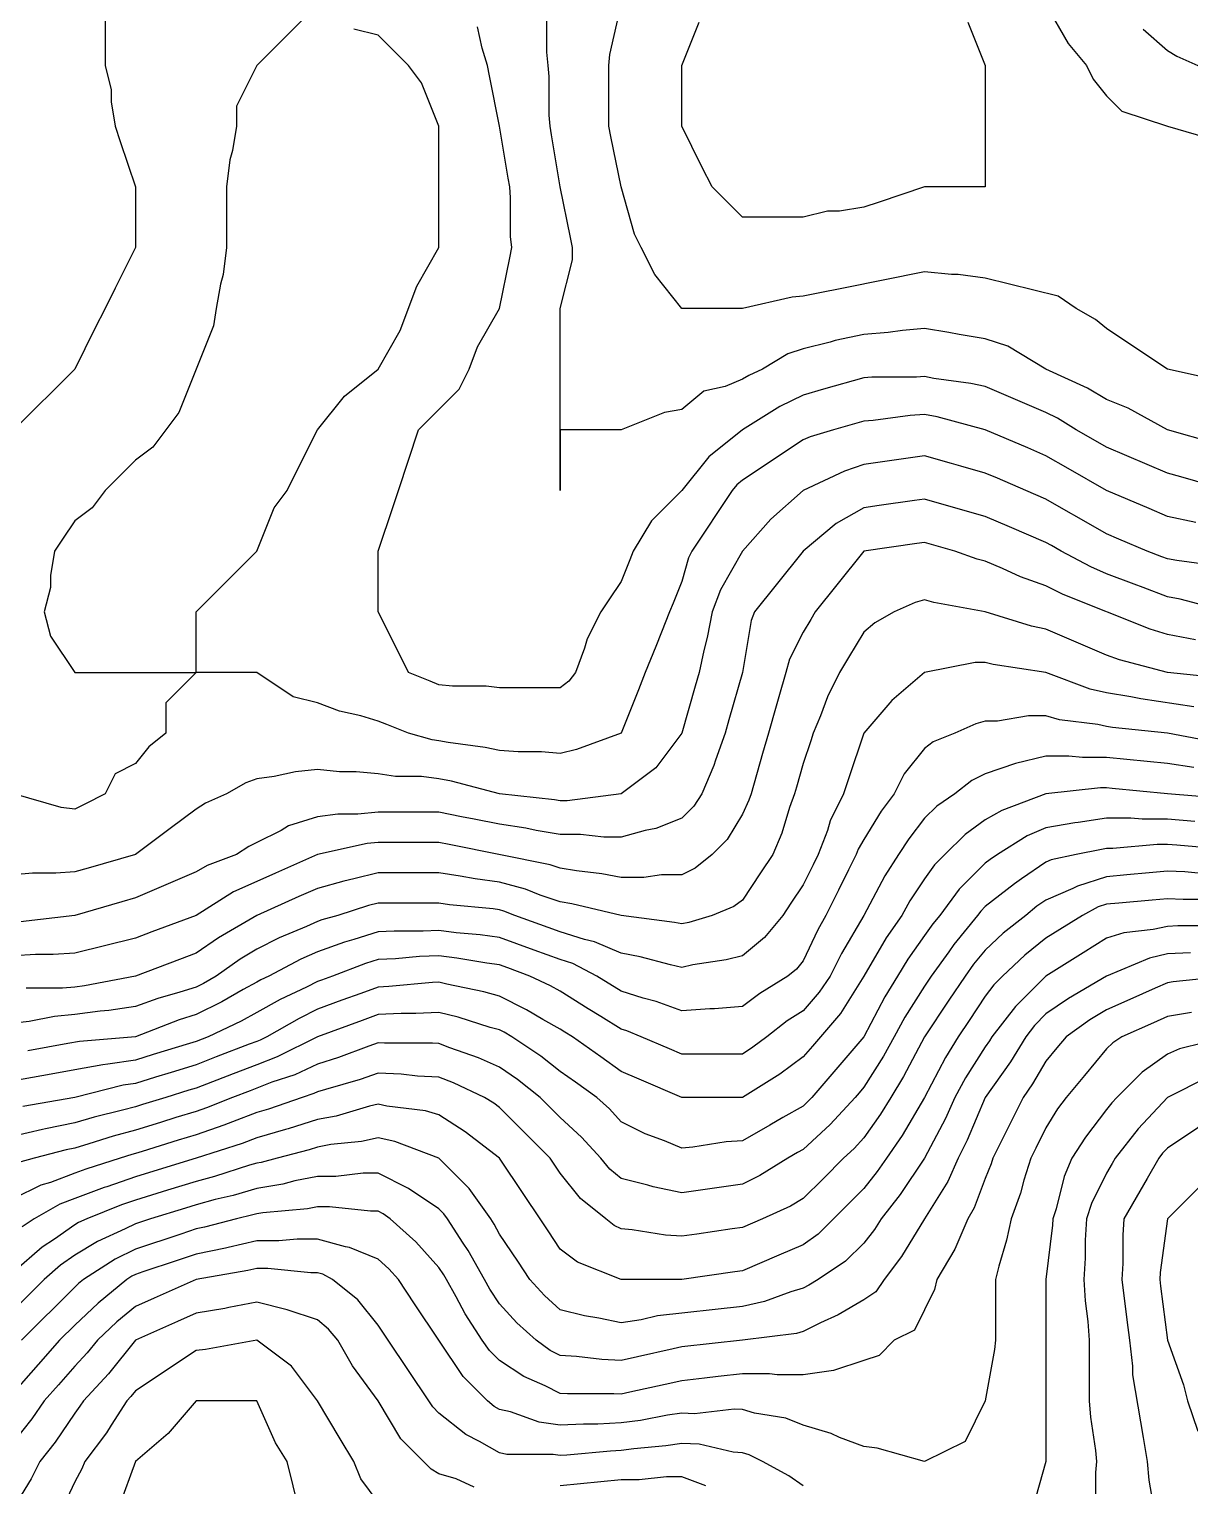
# Model space of a CAD drawing. Header units: inches. Extents: x 794995 to 811195, y 2485918 to 2508058.
# Drawn here: x 808533 to 809106, y 2500876 to 2501596 of the extents above; entities that cross this region are included whole.
import ezdxf

# ---------------------------------------------------------------- set-up
doc = ezdxf.new("R2010")
doc.units = ezdxf.units.IN
doc.header["$MEASUREMENT"] = 0
doc.layers.add('contour', color=7, linetype='Continuous')

msp = doc.modelspace()

# ---------------------------------------------------------------- linework, layer by layer
at = {"layer": 'contour'}
for points in [[(808570.16, 2501638.36), (808570.16, 2501578.36), (808573.16, 2501566.36), (808573.16, 2501560.36), (808575.16, 2501548.36), (808577.66, 2501540.86), (808585.16, 2501518.36), (808585.16, 2501488.36), (808575.16, 2501468.36), (808570.16, 2501458.36), (808565.16, 2501448.36), (808555.16, 2501428.36), (808525.16, 2501398.36)], [(808675.16, 2501608.36), (808645.16, 2501578.36), (808635.16, 2501558.36), (808635.16, 2501548.36), (808633.16, 2501536.36), (808631.83, 2501531.69), (808630.16, 2501518.36), (808630.16, 2501488.36), (808628.49, 2501475.03), (808627.16, 2501470.36), (808625.16, 2501458.36), (808623.73, 2501449.79), (808615.16, 2501428.36), (808606.59, 2501406.93), (808600.16, 2501398.36), (808593.73, 2501389.79), (808585.16, 2501383.36), (808570.16, 2501368.36), (808563.73, 2501359.79), (808555.16, 2501353.36), (808549.16, 2501344.36), (808545.16, 2501338.36), (808543.16, 2501326.36), (808543.16, 2501320.36), (808540.16, 2501308.36), (808543.16, 2501296.36), (808555.16, 2501278.36), (808585.16, 2501278.36), (808615.16, 2501278.36), (808615.16, 2501308.36), (808645.16, 2501338.36), (808653.73, 2501359.79), (808660.16, 2501368.36), (808665.16, 2501378.36), (808675.16, 2501398.36), (808688.49, 2501415.03), (808705.16, 2501428.36), (808716.07, 2501447.45), (808724.25, 2501469.27), (808735.16, 2501488.36), (808735.16, 2501548.36), (808726.59, 2501569.79), (808720.16, 2501578.36), (808705.16, 2501593.36), (808693.16, 2501596.36)], [(809119.7, 2501422.91), (809095.16, 2501428.36), (809077.16, 2501440.36), (809065.16, 2501448.36), (809059.7, 2501452.91), (809050.16, 2501458.36), (809041.16, 2501464.36), (809005.16, 2501473.36), (808991.83, 2501475.03), (808988.49, 2501475.03), (808975.16, 2501476.36), (808935.16, 2501468.36), (808922.66, 2501465.86), (808915.16, 2501464.36), (808909.7, 2501463.82), (808885.16, 2501458.36), (808855.16, 2501458.36), (808841.83, 2501475.03), (808835.16, 2501488.36), (808831.83, 2501495.03), (808825.16, 2501518.36), (808820.16, 2501543.36), (808819.16, 2501548.36), (808819.16, 2501578.36), (808819.7, 2501583.82), (808825.16, 2501608.36)], [(809035.16, 2501608.36), (809046.07, 2501589.27), (809055.16, 2501578.36), (809058.49, 2501571.69), (809065.16, 2501563.36), (809072.66, 2501555.86), (809095.16, 2501548.36), (809118.49, 2501541.69)], [(809125.16, 2501368.36), (809101.83, 2501375.03), (809095.16, 2501376.93), (809065.16, 2501389.79), (809059.7, 2501392.91), (809050.16, 2501398.36), (809040.87, 2501404.08), (809035.16, 2501406.93), (809005.16, 2501419.79), (808998.1, 2501421.3), (808979.77, 2501423.75), (808975.16, 2501424.61), (808971.16, 2501424.36), (808949.16, 2501424.36), (808945.16, 2501424.08), (808925.16, 2501418.36), (808915.16, 2501415.5), (808903.73, 2501409.79), (808885.16, 2501398.36), (808868.49, 2501385.03), (808855.16, 2501368.36), (808840.16, 2501353.36), (808831.16, 2501338.36), (808829.45, 2501334.08), (808825.16, 2501323.36), (808819.16, 2501314.36), (808815.16, 2501308.36), (808808.49, 2501295.03), (808807.16, 2501290.36), (808802.66, 2501278.36), (808799.45, 2501274.08), (808795.16, 2501270.86), (808765.16, 2501270.86), (808758.49, 2501271.69), (808741.83, 2501271.69), (808735.16, 2501272.36), (808730.87, 2501274.08), (808720.16, 2501278.36), (808715.16, 2501288.36), (808705.16, 2501308.36), (808705.16, 2501338.36), (808712.66, 2501360.86), (808715.16, 2501368.36), (808725.16, 2501398.36), (808730.16, 2501403.36), (808735.16, 2501408.36), (808745.16, 2501418.36), (808750.16, 2501428.36), (808754.25, 2501439.27), (808765.16, 2501458.36), (808770.16, 2501483.36), (808771.16, 2501488.36), (808770.61, 2501493.82), (808770.61, 2501512.91), (808770.16, 2501518.36), (808769.45, 2501522.65), (808765.16, 2501548.36), (808760.16, 2501573.36), (808759.16, 2501578.36), (808756.59, 2501586.93), (808754.25, 2501597.45)], [(809118.49, 2501391.69), (809095.16, 2501398.36), (809075.75, 2501408.95), (809065.16, 2501413.36), (809055.69, 2501418.89), (809035.16, 2501428.36), (809016.41, 2501439.61), (809005.16, 2501443.36), (808992.3, 2501445.5), (808987.16, 2501446.36), (808975.16, 2501448.36), (808964.25, 2501447.45), (808957.16, 2501446.36), (808945.16, 2501445.5), (808931.04, 2501442.48), (808928.49, 2501441.69), (808915.16, 2501438.36), (808907.66, 2501435.86), (808895.16, 2501428.36), (808888.32, 2501425.2), (808885.16, 2501423.36), (808876.59, 2501419.79), (808866.07, 2501417.45), (808855.16, 2501408.36), (808846.59, 2501406.93), (808825.16, 2501398.36), (808795.16, 2501398.36), (808795.16, 2501368.36), (808795.16, 2501458.36), (808801.16, 2501482.36), (808801.16, 2501488.36), (808800.16, 2501493.36), (808795.16, 2501518.36), (808790.87, 2501544.08), (808790.16, 2501548.36), (808789.7, 2501553.82), (808789.7, 2501572.91), (808789.16, 2501578.36), (808788.49, 2501585.03), (808788.49, 2501601.69)], [(808996.59, 2501599.79), (809005.16, 2501578.36), (809005.16, 2501518.36), (808975.16, 2501518.36), (808952.66, 2501510.86), (808945.16, 2501508.36), (808933.16, 2501506.36), (808927.16, 2501506.36), (808915.16, 2501503.36), (808885.16, 2501503.36), (808870.16, 2501518.36), (808865.16, 2501528.36), (808855.16, 2501548.36), (808855.16, 2501578.36), (808863.73, 2501599.79)], [(809083.16, 2501596.36), (809095.16, 2501585.86), (809099.77, 2501582.98), (809120.54, 2501573.75)], [(809109.28, 2501352.48), (809095.16, 2501355.5), (809086.16, 2501359.36), (809065.16, 2501368.36), (809046.07, 2501379.27), (809035.16, 2501385.5), (809026.16, 2501389.36), (809005.16, 2501398.36), (808981.47, 2501404.68), (808975.16, 2501405.86), (808968.1, 2501405.42), (808949.77, 2501402.98), (808945.16, 2501402.65), (808930.16, 2501398.36), (808918.69, 2501394.83), (808915.16, 2501393.36), (808885.16, 2501373.36), (808882.43, 2501371.09), (808880.16, 2501368.36), (808860.16, 2501338.36), (808858.49, 2501335.03), (808855.16, 2501323.36), (808850.87, 2501312.65), (808849.16, 2501308.36), (808845.16, 2501298.36), (808842.3, 2501291.22), (808837.16, 2501278.36), (808833.73, 2501269.79), (808825.16, 2501248.36), (808803.16, 2501240.36), (808795.16, 2501238.36), (808785.93, 2501239.13), (808774.39, 2501239.13), (808765.16, 2501239.79), (808758.1, 2501241.3), (808739.77, 2501243.75), (808735.16, 2501244.61), (808731.83, 2501245.03), (808720.16, 2501248.36), (808709.45, 2501252.65), (808705.16, 2501254.36), (808696.59, 2501256.93), (808686.07, 2501259.27), (808675.16, 2501263.36), (808663.16, 2501266.36), (808645.16, 2501278.36), (808615.16, 2501278.36), (808600.16, 2501263.36), (808600.16, 2501248.36), (808591.83, 2501241.69), (808585.16, 2501233.36), (808575.16, 2501228.36), (808570.16, 2501218.36), (808560.16, 2501213.36), (808555.16, 2501210.86), (808548.49, 2501211.69), (808525.16, 2501218.36)], [(809118.1, 2501331.3), (809099.77, 2501333.75), (809095.16, 2501334.61), (809092.43, 2501335.63), (809085.16, 2501338.36), (809071.16, 2501344.36), (809065.16, 2501346.93), (809051.52, 2501354.72), (809045.16, 2501358.36), (809035.16, 2501364.08), (809025.16, 2501368.36), (809011.16, 2501374.36), (809005.16, 2501376.93), (808993.16, 2501380.36), (808988.49, 2501381.69), (808975.16, 2501385.5), (808945.16, 2501381.22), (808935.69, 2501377.84), (808915.16, 2501368.36), (808899.28, 2501354.24), (808885.16, 2501338.36), (808874.25, 2501319.27), (808870.16, 2501308.36), (808867.79, 2501295.73), (808866.07, 2501289.27), (808863.73, 2501278.36), (808861.83, 2501271.69), (808855.16, 2501248.36), (808842.3, 2501231.22), (808825.16, 2501218.36), (808798.49, 2501215.03), (808795.16, 2501215.03), (808792.3, 2501215.5), (808765.16, 2501218.36), (808741.47, 2501224.68), (808735.16, 2501225.86), (808726.59, 2501226.93), (808713.73, 2501226.93), (808705.16, 2501228.36), (808694.25, 2501229.27), (808686.07, 2501229.27), (808675.16, 2501230.36), (808664.25, 2501229.27), (808653.73, 2501226.93), (808645.16, 2501225.86), (808639.7, 2501223.82), (808630.16, 2501218.36), (808619.77, 2501213.75), (808615.16, 2501210.86), (808602.3, 2501201.22), (808585.16, 2501188.36), (808561.83, 2501181.69), (808555.16, 2501179.79), (808545.93, 2501179.13), (808534.39, 2501179.13), (808525.16, 2501178.36)], [(809125.16, 2501308.36), (809101.47, 2501314.68), (809095.16, 2501315.86), (809083.16, 2501320.36), (809078.79, 2501322), (809065.16, 2501327.11), (809057.33, 2501330.54), (809042.66, 2501338.36), (809037.89, 2501341.09), (809035.16, 2501342.65), (809017.16, 2501350.36), (809005.16, 2501355.5), (808995.16, 2501358.36), (808975.16, 2501364.08), (808970.16, 2501363.36), (808952.66, 2501360.86), (808945.16, 2501359.79), (808931.52, 2501352), (808915.16, 2501338.36), (808901.83, 2501321.69), (808891.16, 2501308.36), (808889.45, 2501304.08), (808885.16, 2501278.36), (808878.49, 2501255.03), (808876.59, 2501248.36), (808871.83, 2501235.03), (808871.04, 2501232.48), (808865.16, 2501218.36), (808861.16, 2501212.36), (808855.16, 2501206.36), (808842.3, 2501201.22), (808837.16, 2501200.36), (808825.16, 2501196.93), (808816.59, 2501196.93), (808805.16, 2501198.36), (808795.16, 2501198.36), (808783.16, 2501200.36), (808778.2, 2501201.4), (808765.16, 2501203.36), (808752.66, 2501205.86), (808746.41, 2501207.11), (808735.16, 2501209.36), (808705.16, 2501209.36), (808695.16, 2501208.36), (808685.16, 2501208.36), (808675.16, 2501207.11), (808660.87, 2501202.65), (808657.16, 2501200.36), (808645.16, 2501194.36), (808641.16, 2501192.36), (808635.16, 2501188.36), (808620.61, 2501182.91), (808615.16, 2501179.79), (808585.16, 2501166.93), (808578.49, 2501165.03), (808555.16, 2501158.36), (808528.32, 2501155.2)], [(809109.01, 2501294.52), (809095.16, 2501297.11), (809086.59, 2501299.79), (809043.73, 2501316.93), (809035.16, 2501321.22), (809022.53, 2501325.73), (809013.73, 2501329.79), (809005.16, 2501333.36), (809001.16, 2501334.36), (808990.16, 2501338.36), (808975.16, 2501342.65), (808971.41, 2501342.11), (808945.16, 2501338.36), (808931.83, 2501321.69), (808921.16, 2501308.36), (808918.91, 2501304.61), (808915.16, 2501298.36), (808908.49, 2501285.03), (808906.59, 2501278.36), (808903.16, 2501266.36), (808901.83, 2501261.69), (808898.02, 2501248.36), (808895.16, 2501238.36), (808889.45, 2501218.36), (808888.32, 2501215.2), (808885.16, 2501208.36), (808877.66, 2501195.86), (808870.16, 2501188.36), (808861.83, 2501181.69), (808855.16, 2501178.36), (808845.16, 2501178.36), (808836.41, 2501177.11), (808825.16, 2501177.11), (808815.69, 2501178.89), (808803.16, 2501180.36), (808795.16, 2501181.69), (808790.16, 2501183.36), (808740.16, 2501193.36), (808735.16, 2501194.36), (808705.16, 2501194.36), (808699.7, 2501193.82), (808675.16, 2501188.36), (808654.39, 2501179.13), (808645.16, 2501175.03), (808633.62, 2501169.9), (808615.16, 2501158.36), (808593.34, 2501150.18), (808585.16, 2501147.11), (808555.16, 2501139.61), (808544.57, 2501138.95), (808535.75, 2501138.95), (808525.16, 2501138.36)], [(809122.3, 2501275.5), (809095.16, 2501278.36), (809071.47, 2501284.68), (809065.16, 2501286.93), (809035.16, 2501299.79), (809028.1, 2501301.3), (809005.16, 2501308.36), (808979.77, 2501312.98), (808975.16, 2501314.36), (808970.54, 2501312.98), (808960.16, 2501308.36), (808950.61, 2501302.91), (808945.16, 2501298.36), (808937.66, 2501285.86), (808933.16, 2501278.36), (808927.16, 2501266.36), (808923.73, 2501256.93), (808920.16, 2501248.36), (808918.91, 2501244.61), (808915.16, 2501233.36), (808911.83, 2501221.69), (808910.87, 2501218.36), (808908.49, 2501211.69), (808904.57, 2501198.95), (808900.16, 2501188.36), (808894.16, 2501179.36), (808885.16, 2501165.86), (808880.87, 2501162.65), (808870.16, 2501158.36), (808858.69, 2501154.83), (808855.16, 2501154.08), (808851.63, 2501154.83), (808825.16, 2501158.36), (808800.87, 2501164.08), (808795.16, 2501165.03), (808785.16, 2501168.36), (808778.02, 2501171.22), (808765.16, 2501174.72), (808753.16, 2501176.36), (808745.75, 2501177.77), (808735.16, 2501179.36), (808705.16, 2501179.36), (808693.16, 2501176.36), (808688.2, 2501175.32), (808675.16, 2501171.69), (808665.93, 2501167.59), (808645.16, 2501158.36), (808626.27, 2501147.25), (808615.16, 2501139.61), (808606.98, 2501136.54), (808585.16, 2501128.36), (808559.96, 2501123.56), (808555.16, 2501122.91), (808549.16, 2501122.36), (808531.16, 2501122.36)], [(809108.2, 2501261.4), (809082.12, 2501265.32), (809077.16, 2501266.36), (809065.16, 2501268.36), (809056.98, 2501270.18), (809035.16, 2501278.36), (809009.16, 2501282.36), (809005.16, 2501283.36), (809000.16, 2501283.36), (808975.16, 2501278.36), (808959.01, 2501264.52), (808945.16, 2501248.36), (808937.66, 2501225.86), (808935.16, 2501218.36), (808928.49, 2501205.03), (808927.16, 2501200.36), (808922.66, 2501188.36), (808920.16, 2501183.36), (808915.16, 2501173.36), (808909.16, 2501164.36), (808905.16, 2501158.36), (808896.07, 2501147.45), (808885.16, 2501138.36), (808877.16, 2501136.36), (808860.61, 2501133.82), (808855.16, 2501132.65), (808849.7, 2501133.82), (808834.63, 2501137.84), (808825.16, 2501139.61), (808812.12, 2501145.32), (808807.16, 2501146.36), (808795.16, 2501150.18), (808789.16, 2501152.36), (808772.66, 2501158.36), (808767.3, 2501160.5), (808765.16, 2501161.09), (808762, 2501161.52), (808740.38, 2501163.58), (808735.16, 2501164.36), (808705.16, 2501164.36), (808700.36, 2501163.16), (808685.16, 2501158.36), (808677.38, 2501156.14), (808675.16, 2501155.36), (808669.7, 2501152.91), (808656.27, 2501147.25), (808645.16, 2501141.69), (808636.88, 2501136.64), (808625.16, 2501128.36), (808618.8, 2501124.72), (808615.16, 2501122.91), (808607.16, 2501120.36), (808596.27, 2501117.25), (808585.16, 2501113.36), (808572.12, 2501111.4), (808567.79, 2501110.99), (808555.16, 2501109.27), (808545.16, 2501108.36), (808532.66, 2501105.86), (808525.16, 2501105.03)], [(809120.36, 2501243.56), (809095.16, 2501248.36), (809068.02, 2501251.22), (809065.16, 2501251.69), (809060.87, 2501252.65), (809041.83, 2501255.03), (809035.16, 2501256.93), (809026.59, 2501256.93), (809011.16, 2501254.36), (809005.16, 2501254.36), (809000.54, 2501252.98), (808990.16, 2501248.36), (808979.45, 2501244.08), (808975.16, 2501240.86), (808965.16, 2501228.36), (808960.16, 2501218.36), (808953.73, 2501209.79), (808945.16, 2501195.86), (808942.43, 2501191.09), (808941.41, 2501188.36), (808937.66, 2501180.86), (808932.66, 2501170.86), (808926.41, 2501158.36), (808922.36, 2501151.16), (808915.16, 2501135.86), (808911.83, 2501131.69), (808907.66, 2501128.36), (808893.73, 2501119.79), (808885.16, 2501113.36), (808871.31, 2501112.21), (808869.01, 2501112.21), (808855.16, 2501111.22), (808842.53, 2501115.73), (808836.07, 2501117.45), (808825.16, 2501120.86), (808813.16, 2501128.36), (808801.37, 2501134.57), (808795.16, 2501136.54), (808782.3, 2501141.22), (808765.16, 2501147.45), (808755.56, 2501148.76), (808743.73, 2501149.79), (808735.16, 2501150.86), (808727.33, 2501150.54), (808712.98, 2501150.54), (808705.16, 2501150.18), (808693.16, 2501146.36), (808688.49, 2501145.03), (808675.16, 2501140.36), (808666.88, 2501136.64), (808651.16, 2501128.36), (808647.09, 2501126.43), (808645.16, 2501125.36), (808638.49, 2501121.69), (808627.89, 2501115.63), (808615.16, 2501109.27), (808606.88, 2501106.64), (808585.16, 2501098.36), (808557.47, 2501096.05), (808551.83, 2501095.03), (808532.08, 2501091.44)], [(809108.2, 2501231.4), (809095.16, 2501233.36), (809065.16, 2501236.36), (809053.16, 2501236.36), (809046.41, 2501237.11), (809035.16, 2501237.11), (809020.16, 2501233.36), (809005.16, 2501228.36), (808998.49, 2501225.03), (808990.16, 2501218.36), (808981.16, 2501212.36), (808975.16, 2501206.36), (808967.33, 2501196.19), (808962.3, 2501188.36), (808955.59, 2501177.93), (808945.16, 2501158.36), (808934.05, 2501139.47), (808928.49, 2501128.36), (808923.16, 2501120.36), (808915.16, 2501111.22), (808907.33, 2501106.19), (808897.16, 2501098.36), (808890.38, 2501093.14), (808885.16, 2501089.79), (808855.16, 2501089.79), (808849.16, 2501092.36), (808835.16, 2501098.36), (808828.02, 2501101.22), (808825.16, 2501102.11), (808815.16, 2501108.36), (808809.01, 2501112.21), (808795.16, 2501120.86), (808790.36, 2501123.56), (808780.16, 2501128.36), (808769.16, 2501132.36), (808765.16, 2501133.82), (808758.84, 2501134.68), (808744.05, 2501137.25), (808735.16, 2501138.36), (808725.56, 2501137.96), (808713.73, 2501136.93), (808705.16, 2501136.54), (808698.95, 2501134.57), (808682.66, 2501128.36), (808677.16, 2501126.36), (808675.16, 2501125.63), (808669.7, 2501122.91), (808656.77, 2501116.75), (808645.16, 2501110.36), (808637.42, 2501106.1), (808621.16, 2501098.36), (808615.16, 2501096.05), (808611.83, 2501095.03), (808593.98, 2501089.54), (808585.16, 2501086.82), (808571.52, 2501084.72), (808569.01, 2501084.52), (808555.16, 2501082), (808543.62, 2501079.9), (808525.16, 2501076.54)], [(809125.16, 2501215.86), (809095.16, 2501218.36), (809067.89, 2501221.09), (809065.16, 2501221.36), (809062.16, 2501221.36), (809035.16, 2501218.36), (809013.34, 2501210.18), (809005.16, 2501205.5), (808995.16, 2501198.36), (808985.16, 2501188.36), (808980.16, 2501183.36), (808975.16, 2501176.36), (808967.96, 2501165.56), (808963.91, 2501158.36), (808956.27, 2501147.25), (808945.16, 2501128.36), (808933.62, 2501109.9), (808923.73, 2501098.36), (808919.77, 2501093.75), (808915.16, 2501088.36), (808903.73, 2501079.79), (808885.16, 2501068.36), (808855.16, 2501068.36), (808834.16, 2501077.36), (808825.16, 2501081.22), (808815.16, 2501088.36), (808801.16, 2501098.36), (808797.47, 2501100.67), (808795.16, 2501102.11), (808786.59, 2501106.93), (808778.49, 2501111.69), (808765.16, 2501118.36), (808757.33, 2501120.54), (808739.16, 2501124.36), (808735.16, 2501125.36), (808732, 2501125.2), (808710.38, 2501123.14), (808705.16, 2501122.91), (808696.59, 2501119.79), (808687.16, 2501116.36), (808675.16, 2501112), (808666.07, 2501107.45), (808650.16, 2501098.36), (808646.83, 2501096.69), (808645.16, 2501096.05), (808641.41, 2501094.61), (808625.16, 2501088.36), (808615.16, 2501084.52), (808602.81, 2501080.71), (808595.16, 2501078.36), (808585.16, 2501075.28), (808579.16, 2501074.36), (808555.16, 2501068.36), (808529.6, 2501063.92)], [(809108.79, 2501204.72), (809095.16, 2501205.86), (809082.66, 2501205.86), (809077.16, 2501206.36), (809065.16, 2501206.36), (809051.04, 2501204.24), (809049.44, 2501204.08), (809035.16, 2501201.69), (809025.93, 2501197.59), (809011.16, 2501188.36), (809007.56, 2501185.96), (809005.16, 2501184.08), (808992.3, 2501171.22), (808982.66, 2501158.36), (808979.3, 2501154.22), (808975.16, 2501148.36), (808966.88, 2501136.64), (808961.83, 2501128.36), (808955.5, 2501118.02), (808945.16, 2501098.36), (808931.31, 2501082.21), (808919.45, 2501068.36), (808917.38, 2501066.14), (808915.16, 2501064.08), (808905.16, 2501058.36), (808898.79, 2501054.72), (808885.16, 2501046.93), (808877.16, 2501046.36), (808860.61, 2501043.82), (808855.16, 2501043.36), (808846.59, 2501046.93), (808837.16, 2501050.36), (808825.16, 2501056.36), (808819.44, 2501062.65), (808813.16, 2501068.36), (808802.66, 2501075.86), (808795.16, 2501081.22), (808785.56, 2501088.76), (808771.16, 2501098.36), (808767.38, 2501100.58), (808765.16, 2501101.69), (808760.54, 2501102.98), (808744.76, 2501107.96), (808735.16, 2501110.36), (808723.73, 2501109.79), (808716.59, 2501109.79), (808705.16, 2501109.27), (808697.16, 2501106.36), (808675.16, 2501098.36), (808655.16, 2501088.36), (808645.16, 2501084.52), (808633.49, 2501080.03), (808615.16, 2501072.98), (808611.63, 2501071.89), (808600.16, 2501068.36), (808588.69, 2501064.83), (808585.16, 2501063.75), (808578.84, 2501062.05), (808564.84, 2501058.68), (808555.16, 2501055.86), (808540.68, 2501052.84), (808539.28, 2501052.48), (808525.16, 2501049.27)], [(809122.43, 2501191.09), (809099.77, 2501192.98), (809095.16, 2501193.36), (809090.16, 2501193.36), (809068.16, 2501191.36), (809065.16, 2501191.36), (809062.55, 2501190.97), (809050.16, 2501188.36), (809037.77, 2501185.75), (809035.16, 2501184.61), (809023.16, 2501176.36), (809019.56, 2501173.96), (809005.16, 2501162.65), (809003.02, 2501160.5), (809001.41, 2501158.36), (808989.64, 2501143.88), (808987.16, 2501140.36), (808978.49, 2501128.36), (808975.16, 2501123.36), (808965.48, 2501108.04), (808960.16, 2501098.36), (808954.84, 2501088.68), (808945.16, 2501073.36), (808942.85, 2501070.67), (808940.87, 2501068.36), (808928.49, 2501055.03), (808915.16, 2501042.65), (808912.43, 2501041.09), (808907.66, 2501038.36), (808893.73, 2501029.79), (808885.16, 2501025.5), (808855.16, 2501021.22), (808841.04, 2501024.24), (808838.49, 2501025.03), (808825.16, 2501028.36), (808819.7, 2501032.91), (808815.16, 2501038.36), (808805.59, 2501048.8), (808795.16, 2501058.36), (808790.16, 2501063.36), (808785.16, 2501068.36), (808774.05, 2501077.25), (808765.16, 2501083.36), (808754.72, 2501087.93), (808740.61, 2501092.91), (808735.16, 2501095.03), (808732, 2501095.2), (808708.32, 2501095.2), (808705.16, 2501095.36), (808700.54, 2501093.75), (808685.5, 2501088.02), (808675.16, 2501084.72), (808663.91, 2501079.61), (808652.66, 2501075.86), (808641.83, 2501071.69), (808633.16, 2501068.36), (808620.3, 2501063.22), (808615.16, 2501061.44), (808605.16, 2501058.36), (808597.51, 2501056.01), (808585.16, 2501052.21), (808574.25, 2501049.27), (808562.22, 2501045.42), (808555.16, 2501043.36), (808551.02, 2501042.5), (808535.16, 2501038.36), (808527.38, 2501036.14)], [(809115.56, 2501178.76), (809103.73, 2501179.79), (809095.16, 2501180.18), (809086.16, 2501179.36), (809075.16, 2501178.36), (809065.16, 2501177.45), (809050.68, 2501172.84), (809048.49, 2501171.69), (809035.16, 2501165.86), (809030.71, 2501162.81), (809025.16, 2501158.36), (809014.05, 2501149.47), (809005.16, 2501141.22), (808999.35, 2501134.17), (808995.16, 2501128.36), (808987.16, 2501116.36), (808975.16, 2501098.36), (808964.81, 2501078.71), (808958.49, 2501068.36), (808953.44, 2501060.09), (808945.16, 2501048.36), (808940.36, 2501043.16), (808935.16, 2501038.36), (808925.16, 2501028.36), (808915.16, 2501018.36), (808908.84, 2501014.68), (808895.16, 2501008.36), (808885.16, 2501004.08), (808880.16, 2501003.36), (808862.66, 2501000.86), (808855.16, 2500999.79), (808847.16, 2501000.36), (808830.61, 2501002.91), (808825.16, 2501003.36), (808821.83, 2501005.03), (808817.66, 2501008.36), (808805.16, 2501018.36), (808795.16, 2501030.86), (808792.16, 2501035.36), (808790.16, 2501038.36), (808777.66, 2501050.86), (808765.16, 2501063.36), (808762.3, 2501065.5), (808757.66, 2501068.36), (808742.36, 2501075.56), (808735.16, 2501078.36), (808724.57, 2501078.95), (808716.59, 2501079.79), (808705.16, 2501080.36), (808696.27, 2501077.25), (808679.16, 2501072.36), (808675.16, 2501071.09), (808673.28, 2501070.24), (808667.66, 2501068.36), (808650.97, 2501062.56), (808645.16, 2501060.86), (808633.16, 2501056.36), (808628.87, 2501054.65), (808615.16, 2501049.9), (808606.34, 2501047.18), (808588.49, 2501041.69), (808585.16, 2501040.67), (808583.34, 2501040.18), (808577.66, 2501038.36), (808560.61, 2501032.91), (808555.16, 2501030.86), (808543.16, 2501026.36), (808538.49, 2501025.03), (808525.16, 2501018.36)], [(809117.33, 2501166.19), (809102.98, 2501166.19), (809095.16, 2501166.54), (809087.66, 2501165.86), (809071.16, 2501164.36), (809065.16, 2501163.82), (809061.02, 2501162.5), (809053.16, 2501158.36), (809042.08, 2501151.44), (809035.16, 2501147.11), (809024.81, 2501138.71), (809013.73, 2501128.36), (809009.45, 2501124.08), (809005.16, 2501118.36), (808997.16, 2501106.36), (808991.83, 2501098.36), (808985.5, 2501088.02), (808975.16, 2501068.36), (808964.05, 2501049.47), (808956.41, 2501038.36), (808951.83, 2501031.69), (808945.16, 2501023.36), (808930.16, 2501008.36), (808922.66, 2501000.86), (808915.16, 2500995.5), (808903.16, 2500990.36), (808885.16, 2500982.65), (808881.41, 2500982.11), (808855.16, 2500978.36), (808825.16, 2500978.36), (808803.73, 2500986.93), (808795.16, 2500993.36), (808789.16, 2501002.36), (808785.16, 2501008.36), (808777.16, 2501020.36), (808765.16, 2501038.36), (808748.2, 2501051.4), (808735.16, 2501059.79), (808728.49, 2501061.69), (808709.45, 2501064.08), (808705.16, 2501065.03), (808700.87, 2501064.08), (808684.39, 2501059.13), (808675.16, 2501057.45), (808660.68, 2501052.84), (808659.28, 2501052.48), (808645.16, 2501048.36), (808637.89, 2501045.63), (808615.16, 2501038.36), (808592.22, 2501031.3), (808585.16, 2501029.13), (808571.04, 2501024.24), (808569.7, 2501023.82), (808555.16, 2501018.36), (808547.89, 2501015.63), (808535.16, 2501008.36), (808529.16, 2501004.36)], [(809119.94, 2501153.14), (809100.38, 2501153.14), (809095.16, 2501152.91), (809088.1, 2501151.3), (809073.73, 2501149.79), (809065.16, 2501147.11), (809053.62, 2501139.9), (809035.16, 2501128.36), (809020.16, 2501113.36), (809008.49, 2501098.36), (809007.23, 2501096.29), (809005.16, 2501093.36), (808995.48, 2501078.04), (808990.16, 2501068.36), (808985.5, 2501058.02), (808975.16, 2501038.36), (808963.16, 2501020.36), (808953.73, 2501008.36), (808950.38, 2501003.14), (808945.16, 2500996.36), (808936.16, 2500987.36), (808922.66, 2500978.36), (808918.02, 2500975.5), (808915.16, 2500974.08), (808909.16, 2500972.36), (808896.07, 2500967.45), (808885.16, 2500965.03), (808843.16, 2500960.36), (808835.16, 2500958.36), (808825.16, 2500956.93), (808814.25, 2500959.27), (808807.16, 2500960.36), (808795.16, 2500963.36), (808787.33, 2500970.54), (808780.16, 2500978.36), (808774.16, 2500987.36), (808765.16, 2501000.86), (808762.55, 2501005.75), (808760.87, 2501008.36), (808750.16, 2501023.36), (808735.16, 2501038.36), (808713.34, 2501046.54), (808705.16, 2501048.36), (808696.98, 2501046.54), (808681.83, 2501045.03), (808675.16, 2501043.82), (808671.02, 2501042.5), (808655.16, 2501038.36), (808647.3, 2501036.22), (808645.16, 2501035.86), (808641.63, 2501034.83), (808624.25, 2501029.27), (808615.16, 2501026.82), (808601.04, 2501022.48), (808585.16, 2501017.59), (808578.3, 2501015.22), (808561.16, 2501008.36), (808557.03, 2501006.49), (808555.16, 2501005.36), (808545.16, 2500998.36), (808539.16, 2500994.36), (808525.16, 2500982.11)], [(809106.59, 2501139.79), (809095.16, 2501139.27), (809086.27, 2501137.25), (809065.16, 2501128.36), (809046.27, 2501117.25), (809035.16, 2501109.61), (809029.53, 2501103.99), (809025.16, 2501098.36), (809017.57, 2501085.95), (809005.16, 2501068.36), (808996.27, 2501047.25), (808991.83, 2501038.36), (808986.7, 2501026.82), (808975.16, 2501008.36), (808963.73, 2500989.79), (808955.16, 2500978.36), (808951.16, 2500972.36), (808945.16, 2500968.36), (808932.53, 2500960.99), (808923.73, 2500956.93), (808915.16, 2500952.65), (808911.83, 2500951.69), (808885.16, 2500948.36), (808855.16, 2500945.03), (808850.87, 2500944.08), (808833.34, 2500940.18), (808825.16, 2500938.36), (808815.69, 2500938.89), (808803.16, 2500940.36), (808795.16, 2500940.86), (808790.16, 2500943.36), (808783.16, 2500948.36), (808773.73, 2500956.93), (808765.16, 2500966.36), (808760.36, 2500973.56), (808757.66, 2500978.36), (808749.56, 2500992.76), (808747.16, 2500996.36), (808739.45, 2501008.36), (808737.66, 2501010.86), (808735.16, 2501013.36), (808720.16, 2501023.36), (808705.16, 2501030.86), (808697.66, 2501030.86), (808684.16, 2501029.36), (808675.16, 2501029.36), (808663.91, 2501027.11), (808658.02, 2501025.5), (808645.16, 2501023.36), (808633.55, 2501019.97), (808624.63, 2501017.84), (808615.16, 2501015.28), (808609.87, 2501013.66), (808592.66, 2501008.36), (808585.16, 2501005.86), (808580.16, 2501003.36), (808566.41, 2500997.11), (808555.16, 2500990.36), (808548.1, 2500985.42), (808540.16, 2500978.36), (808525.16, 2500963.36)], [(809125.16, 2501128.36), (809098.02, 2501125.5), (809095.16, 2501125.03), (809089.16, 2501122.36), (809076.7, 2501116.82), (809065.16, 2501111.69), (809056.88, 2501106.64), (809045.16, 2501098.36), (809040.61, 2501092.91), (809035.16, 2501086.36), (809028.49, 2501075.03), (809023.91, 2501068.36), (809017.66, 2501055.86), (809012.66, 2501045.86), (809008.91, 2501038.36), (809008.02, 2501035.5), (809005.16, 2501028.36), (808999.7, 2501013.82), (808996.59, 2501008.36), (808990.16, 2500993.36), (808981.16, 2500978.36), (808980.16, 2500973.36), (808975.16, 2500963.36), (808970.16, 2500953.36), (808960.16, 2500948.36), (808952.66, 2500940.86), (808945.16, 2500938.36), (808930.16, 2500933.36), (808915.16, 2500931.22), (808902.3, 2500931.22), (808898.49, 2500931.69), (808885.16, 2500931.69), (808873.16, 2500930.36), (808866.41, 2500929.61), (808855.16, 2500928.36), (808846.98, 2500926.54), (808829.45, 2500922.65), (808825.16, 2500921.69), (808821.63, 2500921.89), (808798.69, 2500921.89), (808795.16, 2500922.11), (808787.66, 2500925.86), (808777.16, 2500930.36), (808765.16, 2500938.36), (808760.16, 2500943.36), (808756.59, 2500948.36), (808748.2, 2500961.4), (808743.73, 2500969.79), (808738.91, 2500978.36), (808737.56, 2500980.76), (808735.16, 2500984.36), (808723.73, 2500996.93), (808711.16, 2501008.36), (808707.66, 2501010.86), (808705.16, 2501012.11), (808701.41, 2501012.11), (808681.16, 2501014.36), (808675.16, 2501014.36), (808670.16, 2501013.36), (808648.16, 2501011.36), (808645.16, 2501010.86), (808643.22, 2501010.3), (808635.16, 2501008.36), (808619.3, 2501004.22), (808615.16, 2501003.36), (808607.66, 2501000.86), (808585.16, 2500993.36), (808575.16, 2500988.36), (808559.45, 2500978.36), (808557.09, 2500976.43), (808555.16, 2500974.61), (808528.91, 2500948.36)], [(809107.16, 2501110.36), (809095.16, 2501108.36), (809088.24, 2501105.28), (809072.66, 2501098.36), (809068.16, 2501095.36), (809065.16, 2501092.36), (809054.25, 2501079.27), (809045.16, 2501068.36), (809040.87, 2501062.65), (809035.16, 2501053.36), (809030.16, 2501043.36), (809027.66, 2501038.36), (809024.25, 2501027.45), (809022.53, 2501020.99), (809018.02, 2501008.36), (809015.75, 2500997.77), (809011.83, 2500985.03), (809010.16, 2500978.36), (809010.16, 2500948.36), (809009.77, 2500943.75), (809005.16, 2500918.36), (808995.16, 2500898.36), (808975.16, 2500888.36), (808951.83, 2500895.03), (808945.16, 2500895.86), (808933.16, 2500900.36), (808929.01, 2500902.21), (808915.16, 2500906.36), (808906.59, 2500909.79), (808891.16, 2500912.36), (808885.16, 2500914.08), (808881.16, 2500914.36), (808861.47, 2500912.05), (808855.16, 2500912.36), (808848.1, 2500911.3), (808834.76, 2500908.76), (808825.16, 2500907.45), (808813.73, 2500906.93), (808806.59, 2500906.93), (808795.16, 2500906.36), (808784.72, 2500907.93), (808770.61, 2500912.91), (808765.16, 2500914.08), (808762.43, 2500915.63), (808759.16, 2500918.36), (808747.16, 2500930.36), (808723.16, 2500966.36), (808715.16, 2500978.36), (808710.38, 2500983.58), (808705.16, 2500988.36), (808691.04, 2500994.24), (808689.01, 2500994.52), (808675.16, 2500998.36), (808665.16, 2500998.36), (808656.07, 2500997.45), (808645.16, 2500997.45), (808631.04, 2500994.24), (808629.64, 2500993.88), (808615.16, 2500990.86), (808605.78, 2500987.74), (808588.91, 2500982.11), (808585.16, 2500980.86), (808583.49, 2500980.03), (808580.87, 2500978.36), (808566.77, 2500966.75), (808555.16, 2500955.86), (808547.66, 2500948.36), (808537.16, 2500936.36), (808525.16, 2500922.65)], [(809125.16, 2501098.36), (809101.16, 2501092.36), (809095.16, 2501089.79), (809082.66, 2501080.86), (809070.16, 2501068.36), (809067.77, 2501065.75), (809065.16, 2501062.36), (809054.72, 2501048.8), (809048.02, 2501038.36), (809044.16, 2501029.36), (809040.16, 2501013.36), (809038.49, 2501008.36), (809038.32, 2501005.2), (809035.16, 2500978.36), (809035.16, 2500888.36), (809028.49, 2500865.03)], [(809115.16, 2501078.36), (809095.16, 2501068.36), (809080.76, 2501052.76), (809069.45, 2501038.36), (809067.89, 2501035.63), (809065.16, 2501030.86), (809057.66, 2501015.86), (809055.16, 2501008.36), (809054.57, 2500997.77), (809054.57, 2500988.95), (809053.91, 2500978.36), (809054.57, 2500967.77), (809055.93, 2500957.59), (809056.59, 2500948.36), (809056.59, 2500918.36), (809057.16, 2500910.36), (809059.7, 2500893.82), (809060.16, 2500888.36), (809059.7, 2500882.91), (809059.7, 2500863.82)], [(809125.16, 2501063.36), (809095.16, 2501043.36), (809092.76, 2501040.76), (809090.87, 2501038.36), (809085.16, 2501028.36), (809081.52, 2501022), (809073.73, 2501008.36), (809073.16, 2501000.36), (809073.16, 2500986.36), (809072.66, 2500978.36), (809075.16, 2500958.36), (809076.41, 2500948.36), (809078.02, 2500935.5), (809078.02, 2500931.22), (809083.16, 2500900.36), (809085.16, 2500888.36), (809085.93, 2500879.13), (809088.49, 2500865.03)], [(809125.16, 2501038.36), (809095.16, 2501008.36), (809091.63, 2500981.89), (809091.41, 2500978.36), (809091.83, 2500975.03), (809095.16, 2500948.36), (809103.16, 2500926.36), (809105.16, 2500918.36), (809110.16, 2500903.36)], [(808915.16, 2500876.36), (808908.1, 2500881.3), (808895.16, 2500888.36), (808888.49, 2500891.69), (808885.16, 2500892.65), (808880.54, 2500892.98), (808863.73, 2500896.93), (808855.16, 2500897.36), (808847.33, 2500896.19), (808831.47, 2500894.68), (808825.16, 2500893.82), (808819.94, 2500893.58), (808798.32, 2500891.52), (808795.16, 2500891.36), (808791.63, 2500891.89), (808768.69, 2500891.89), (808765.16, 2500892.65), (808755.16, 2500898.36), (808748.49, 2500901.69), (808735.16, 2500912.36), (808732.16, 2500915.36), (808730.16, 2500918.36), (808710.16, 2500948.36), (808708.16, 2500951.36), (808705.16, 2500955.86), (808695.16, 2500968.36), (808682.66, 2500978.36), (808677.77, 2500980.97), (808675.16, 2500981.69), (808671.83, 2500981.69), (808650.61, 2500983.82), (808645.16, 2500983.82), (808640.71, 2500982.81), (808615.16, 2500978.36), (808594.39, 2500969.13), (808585.16, 2500965.03), (808576.07, 2500957.45), (808566.41, 2500948.36), (808561.37, 2500942.15), (808555.16, 2500935.5), (808547.16, 2500926.36), (808540.16, 2500918.36), (808534.05, 2500909.47), (808525.16, 2500898.36)], [(808752.53, 2500875.73), (808743.73, 2500879.79), (808735.16, 2500882.36), (808731.41, 2500884.61), (808716.41, 2500899.61), (808705.16, 2500918.36), (808692.53, 2500935.73), (808685.16, 2500948.36), (808680.61, 2500953.82), (808675.16, 2500958.36), (808660.16, 2500963.36), (808645.16, 2500967.11), (808631.31, 2500964.52), (808629.44, 2500964.08), (808615.16, 2500961.69), (808605.93, 2500957.59), (808585.16, 2500948.36), (808571.83, 2500931.69), (808559.45, 2500918.36), (808557.77, 2500915.75), (808555.16, 2500912.36), (808545.56, 2500897.96), (808538.02, 2500888.36), (808533.73, 2500879.79), (808525.16, 2500865.86)], [(808705.16, 2500868.36), (808696.59, 2500879.79), (808693.16, 2500888.36), (808686.41, 2500899.61), (808675.16, 2500918.36), (808662.3, 2500935.5), (808645.16, 2500948.36), (808619.77, 2500943.75), (808615.16, 2500943.36), (808585.16, 2500923.36), (808582.94, 2500920.58), (808580.87, 2500918.36), (808573.16, 2500906.36), (808570.87, 2500902.65), (808560.16, 2500888.36), (808558.69, 2500884.83), (808555.16, 2500878.36), (808548.84, 2500864.68)], [(808867.16, 2500876.36), (808855.16, 2500880.86), (808847.66, 2500880.86), (808834.16, 2500879.36), (808825.16, 2500879.36), (808815.16, 2500878.36), (808795.16, 2500876.36)]]:
    msp.add_lwpolyline(points, dxfattribs=at)
msp.add_lwpolyline([(808645.16, 2500813.36), (808657.16, 2500816.36), (808675.16, 2500828.36), (808666.59, 2500849.79), (808667.66, 2500858.36), (808665.16, 2500868.36), (808663.16, 2500876.36), (808660.16, 2500888.36), (808654.39, 2500897.59), (808645.16, 2500918.36), (808615.16, 2500918.36), (808601.31, 2500902.21), (808585.16, 2500888.36), (808577.16, 2500866.36), (808573.16, 2500858.36), (808573.16, 2500846.36), (808575.16, 2500838.36), (808575.16, 2500828.36), (808579.7, 2500822.91), (808585.16, 2500818.36), (808615.16, 2500808.36), (808627.16, 2500810.36), (808633.16, 2500810.36)], close=True, dxfattribs=at)

doc.saveas('drawing.dxf')
